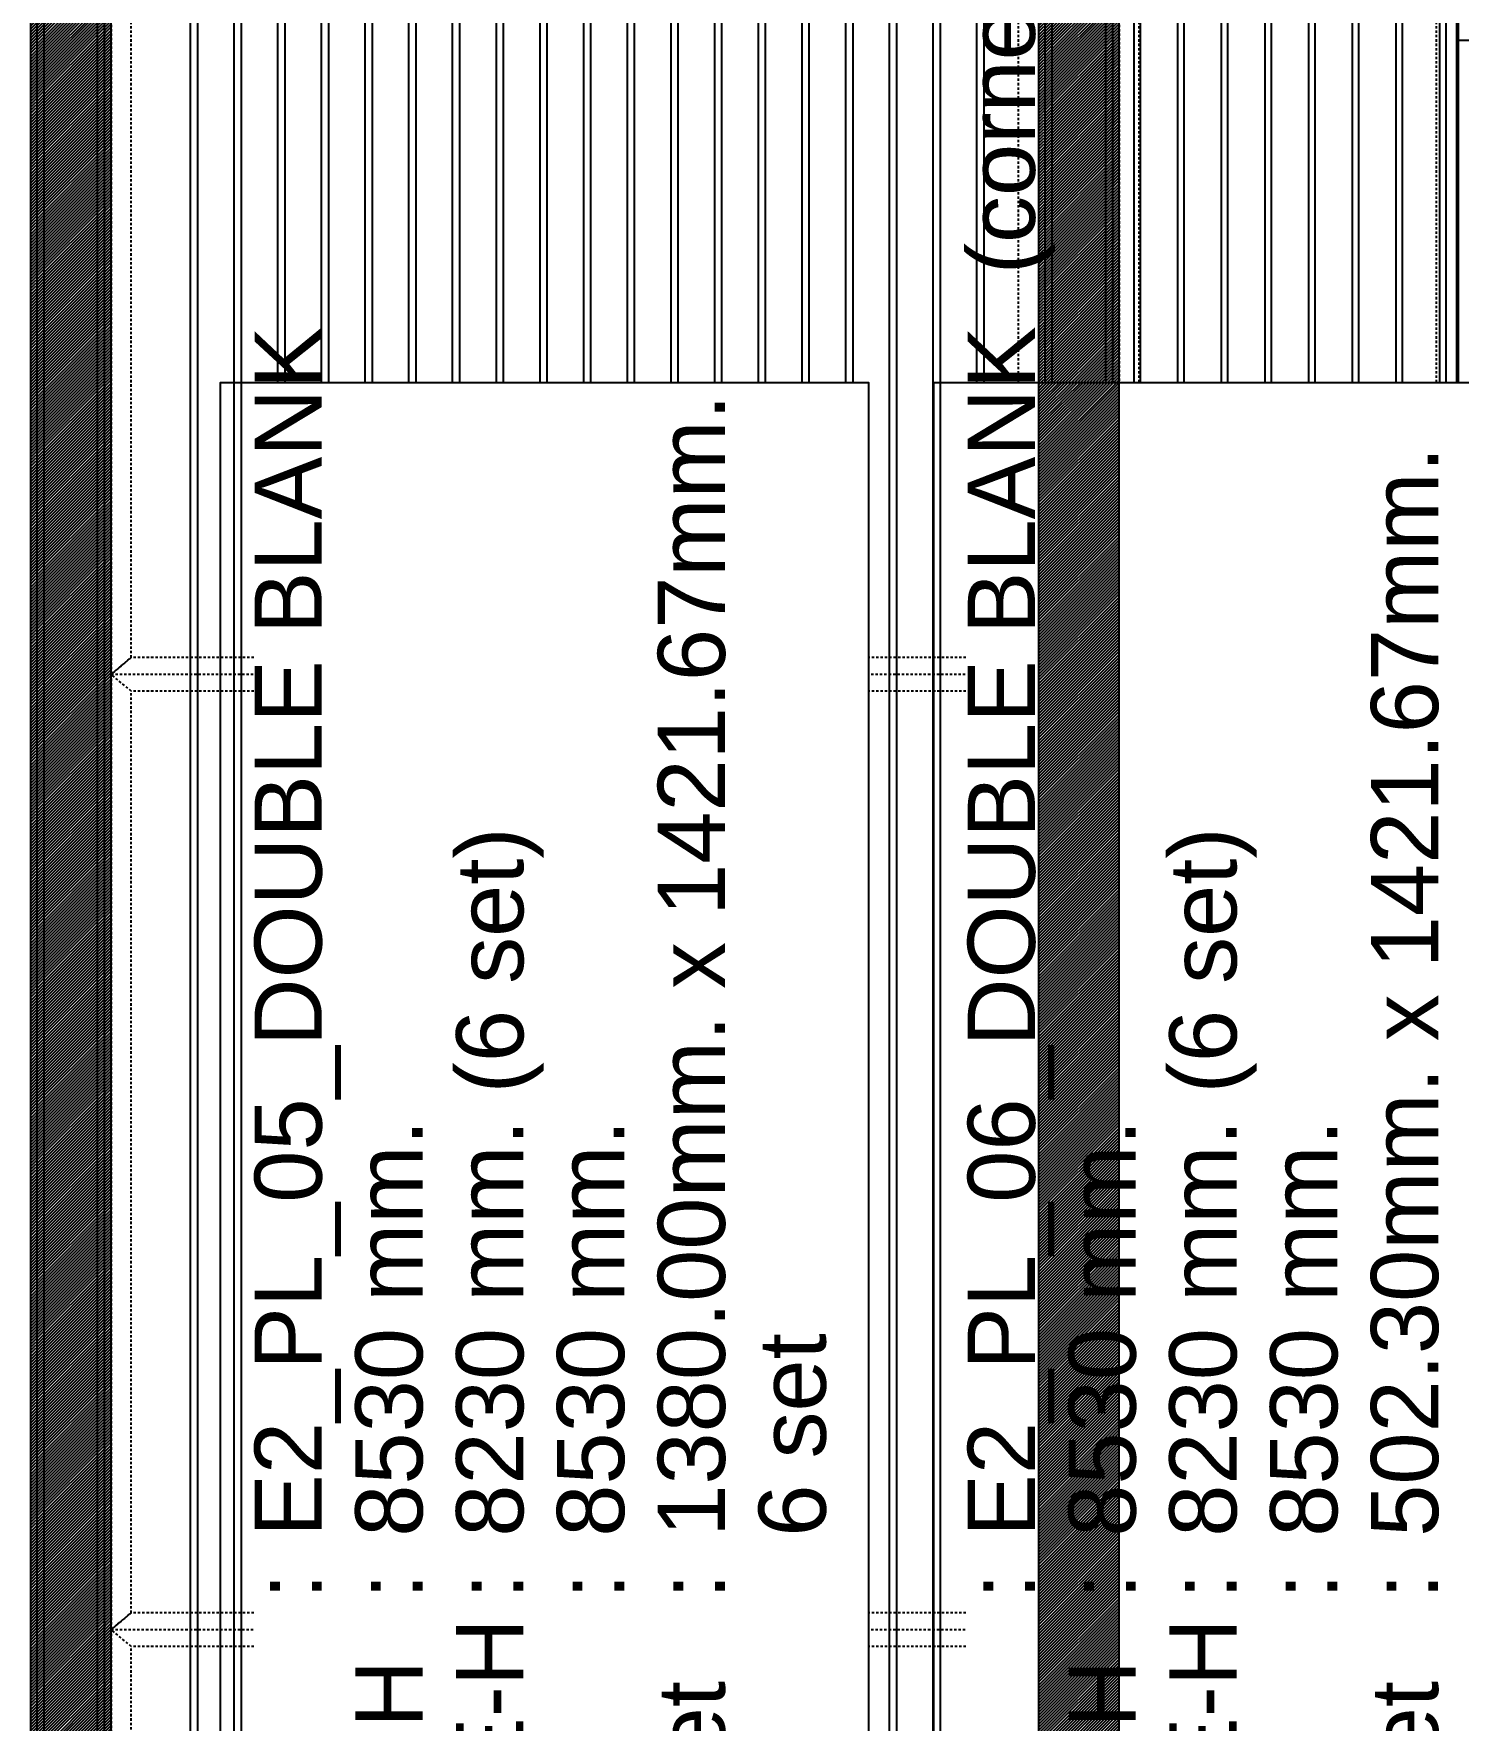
# Model space of a CAD drawing. Header units: millimetres. Extents: x 663313 to 1226001, y 1431724 to 1620898.
# Drawn here: x 849271 to 851391, y 1518555 to 1521065 of the extents above; entities that cross this region are included whole.
import ezdxf

# ---------------------------------------------------------------- set-up
doc = ezdxf.new("R2010")
doc.units = ezdxf.units.MM
doc.set_wipeout_variables(frame=1)
for name, pattern in [('Grid Line', [22.225, 12.7, -3.175, 3.175, -3.175]), ('HIDDEN', [0.375, 0.25, -0.125]), ('TA_HL_001.00000', [6.5, 3.55, -2.95]), ('XKITLINE00', [0]), ('XKITLINE02', [4, 2, -2])]:
    doc.linetypes.add(name, pattern=pattern)
for name, color, linetype, plot in [('000 - 0_HIDE_OBJ_FRAMING_DEF_SUB', 7, 'Continuous', False), ('000_AREA_ASPG_AREA_HATCH_', 7, 'Continuous', False), ('000_AREA_ASPG_AREA_MAIN_COLOR_1', 7, 'Continuous', False)]:
    doc.layers.add(name, color=color, linetype=linetype, plot=plot)
for name, color, linetype in [('000 - ESTIMATE_ASPG_MAIN_COLOR_6', 7, 'Continuous'), ('000 - ESTIMATE_ASPG_TEXT_COLOR_1', 7, 'Continuous'), ('000 - ESTIMATE_ASPG_WIPEOUT_', 7, 'Continuous'), ('010 - ASPG_EXTR_MAIN_COLOR_2', 7, 'Continuous'), ('010 - ASPG_EXTR_WIPEOUT_', 7, 'Continuous'), ('010 - ASPG_FRAMING_MAIN_COLOR_1', 7, 'Continuous'), ('010 - ASPG_FRAMING_SUB_COLOR_2', 7, 'Continuous'), ('010 - ASPG_FRAMING_WIPEOUT_', 7, 'Continuous')]:
    doc.layers.add(name, color=color, linetype=linetype)
for name, color, linetype, lineweight in [('A-FLOR-E', 7, 'Continuous', 9), ('A-GENM', 7, 'Continuous', 9), ('Bolt', 7, 'Continuous', 0), ('Part', 7, 'Continuous', 0)]:
    doc.layers.add(name, color=color, linetype=linetype, lineweight=lineweight)
doc.styles.add('_Arial', font='arial.ttf')
doc.styles.add('Arial', font='arial.ttf')
doc.dimstyles.new('Dim - 40 - End', dxfattribs={"dimscale": 0.04, "dimtxt": 3, "dimasz": 1, "dimexe": 0, "dimexo": 2.5, "dimgap": 1.5, "dimtad": 1, "dimdec": 0, "dimlfac": 1000, "dimzin": 1, "dimdsep": 46, "dimtxsty": 'Arial', "dimblk": 'END', "dimcen": 0.09, "dimclrd": 7, "dimclre": 7, "dimclrt": 7, "dimadec": 0, "dimazin": 0, "dimtfac": 1, "dimtdec": 0, "dimtix": 1, "dimtofl": 0, "dimtmove": 2, "dimatfit": 3, "dimfxl": 1, "dimtfill": 1, "dimtfillclr": 256, "dimtolj": 1, "dimtzin": 0, "dimarcsym": 0})

# ---------------------------------------------------------------- blocks, each defined once
blk = doc.blocks.new('*A25013088')
at = {"layer": 'Part', "color": 7, "linetype": 'XKITLINE00', "lineweight": 0}
for p, q in [((244.079617, 132.284542), (243.879617, 132.084542)), ((244.079617, 132.284542), (246.309617, 132.284542)), ((246.309617, 132.284542), (246.479617, 132.084542))]:
    blk.add_line(p, q, dxfattribs=at)
at = {"layer": 'Part', "color": 7, "linetype": 'XKITLINE02', "lineweight": 0}
blk.add_line((243.879617, 132.084542), (246.479617, 132.084542), dxfattribs=at)
blk = doc.blocks.new('*A25073092')
at = {"layer": 'Part', "color": 7, "linetype": 'XKITLINE00', "lineweight": 0}
for p, q in [((244.079617, 132.384542), (246.279617, 132.384542)), ((244.079617, 132.284542), (244.079617, 132.384542)), ((246.279617, 132.284542), (244.079617, 132.284542)), ((246.279617, 132.384542), (246.279617, 132.284542))]:
    blk.add_line(p, q, dxfattribs=at)
blk = doc.blocks.new('*A25083093')
at = {"layer": 'Bolt'}
for points in [[(244.35, 132.385), (244.35, 132.285), (244.21, 132.285), (244.21, 132.385)], [(246.15, 132.385), (246.15, 132.285), (246.01, 132.285), (246.01, 132.385)]]:
    blk.add_hatch(color=7, dxfattribs=at).paths.add_polyline_path(points, flags=17)
at = {"layer": 'Bolt', "color": 7, "linetype": 'XKITLINE00', "lineweight": 0}
for p, q in [((244.21, 132.385), (244.21, 132.285)), ((244.28, 132.385), (244.28, 132.285)), ((244.35, 132.385), (244.35, 132.285)), ((246.01, 132.385), (246.01, 132.285)), ((246.08, 132.385), (246.08, 132.285)), ((246.15, 132.385), (246.15, 132.285))]:
    blk.add_line(p, q, dxfattribs=at)
blk = doc.blocks.new('*A30193319')
at = {"layer": 'Part', "color": 7, "linetype": 'XKITLINE00', "lineweight": 0}
for p, q in [((244.679617, 162.684542), (244.679617, 150.984542)), ((245.679617, 162.684542), (245.679617, 150.984542)), ((244.679617, 150.274542), (244.679617, 135.984542)), ((245.679617, 150.274542), (245.679617, 135.984542)), ((244.679617, 135.274542), (244.679617, 132.484542)), ((245.679617, 135.274542), (245.679617, 132.484542)), ((244.679617, 132.484542), (245.679617, 132.484542))]:
    blk.add_line(p, q, dxfattribs=at)
at = {"layer": 'Part', "color": 7, "linetype": 'XKITLINE02', "lineweight": 0}
for p, q in [((245.149617, 162.684542), (245.149617, 132.484542)), ((245.209617, 162.684542), (245.209617, 132.484542)), ((244.679617, 150.984542), (244.679617, 150.274542)), ((245.679617, 150.984542), (245.679617, 150.274542)), ((244.679617, 135.984542), (244.679617, 135.274542)), ((245.679617, 135.984542), (245.679617, 135.274542))]:
    blk.add_line(p, q, dxfattribs=at)
blk = doc.blocks.new('*A30203320')
at = {"layer": 'Bolt'}
for points in [[(244.81, 135.335), (244.81, 135.395), (244.95, 135.395), (244.95, 135.335)], [(244.81, 135.275), (244.81, 135.335), (244.95, 135.335), (244.95, 135.275)], [(245.41, 135.335), (245.41, 135.395), (245.55, 135.395), (245.55, 135.335)], [(245.41, 135.275), (245.41, 135.335), (245.55, 135.335), (245.55, 135.275)]]:
    blk.add_hatch(color=7, dxfattribs=at).paths.add_polyline_path(points, flags=17)
at = {"layer": 'Bolt', "color": 7, "linetype": 'XKITLINE00', "lineweight": 0}
for p, q in [((244.88, 135.195), (244.88, 135.625)), ((245.48, 135.195), (245.48, 135.625)), ((244.81, 135.335), (244.81, 135.395)), ((244.81, 135.275), (244.81, 135.335)), ((244.95, 135.335), (244.95, 135.395)), ((244.95, 135.275), (244.95, 135.335)), ((245.41, 135.335), (245.41, 135.395)), ((245.41, 135.275), (245.41, 135.335)), ((245.55, 135.335), (245.55, 135.395)), ((245.55, 135.275), (245.55, 135.335))]:
    blk.add_line(p, q, dxfattribs=at)
blk = doc.blocks.new('*A30213321')
at = {"layer": 'Part', "color": 7, "linetype": 'XKITLINE00', "lineweight": 0}
for p, q in [((245.149617, 135.274542), (245.209617, 135.274542)), ((245.149617, 134.274542), (245.149617, 135.274542)), ((245.209617, 135.274542), (245.209617, 134.274542)), ((245.149617, 134.974542), (245.209617, 134.974542)), ((245.209617, 134.274542), (245.149617, 134.274542))]:
    blk.add_line(p, q, dxfattribs=at)
blk = doc.blocks.new('*A30223322')
at = {"layer": 'Part', "color": 7, "linetype": 'XKITLINE00', "lineweight": 0}
for p, q in [((244.679617, 135.334542), (244.679617, 135.274542)), ((245.679617, 135.334542), (245.679617, 135.274542)), ((245.679617, 135.274542), (244.679617, 135.274542))]:
    blk.add_line(p, q, dxfattribs=at)
at = {"layer": 'Part', "color": 7, "linetype": 'XKITLINE02', "lineweight": 0}
blk.add_line((245.679617, 135.334542), (244.679617, 135.334542), dxfattribs=at)
blk = doc.blocks.new('*A30233323')
at = {"layer": 'Bolt'}
for points in [[(244.81, 150.335), (244.81, 150.395), (244.95, 150.395), (244.95, 150.335)], [(245.41, 150.335), (245.41, 150.395), (245.55, 150.395), (245.55, 150.335)], [(244.81, 150.275), (244.81, 150.335), (244.95, 150.335), (244.95, 150.275)], [(245.41, 150.275), (245.41, 150.335), (245.55, 150.335), (245.55, 150.275)]]:
    blk.add_hatch(color=7, dxfattribs=at).paths.add_polyline_path(points, flags=17)
at = {"layer": 'Bolt', "color": 7, "linetype": 'XKITLINE00', "lineweight": 0}
for p, q in [((244.88, 150.195), (244.88, 150.625)), ((245.48, 150.195), (245.48, 150.625)), ((244.81, 150.335), (244.81, 150.395)), ((244.95, 150.335), (244.95, 150.395)), ((245.41, 150.335), (245.41, 150.395)), ((245.55, 150.335), (245.55, 150.395)), ((244.81, 150.275), (244.81, 150.335)), ((244.95, 150.275), (244.95, 150.335)), ((245.41, 150.275), (245.41, 150.335)), ((245.55, 150.275), (245.55, 150.335))]:
    blk.add_line(p, q, dxfattribs=at)
blk = doc.blocks.new('*A30243324')
at = {"layer": 'Part', "color": 7, "linetype": 'XKITLINE00', "lineweight": 0}
for p, q in [((245.149617, 150.274542), (245.209617, 150.274542)), ((245.149617, 149.274542), (245.149617, 150.274542)), ((245.209617, 150.274542), (245.209617, 149.274542)), ((245.149617, 149.974542), (245.209617, 149.974542)), ((245.209617, 149.274542), (245.149617, 149.274542))]:
    blk.add_line(p, q, dxfattribs=at)
blk = doc.blocks.new('*A30253325')
at = {"layer": 'Part', "color": 7, "linetype": 'XKITLINE00', "lineweight": 0}
for p, q in [((244.679617, 150.334542), (244.679617, 150.274542)), ((245.679617, 150.274542), (244.679617, 150.274542)), ((245.679617, 150.334542), (245.679617, 150.274542))]:
    blk.add_line(p, q, dxfattribs=at)
at = {"layer": 'Part', "color": 7, "linetype": 'XKITLINE02', "lineweight": 0}
blk.add_line((245.679617, 150.334542), (244.679617, 150.334542), dxfattribs=at)
blk = doc.blocks.new('*A30263326')
at = {"layer": 'Part', "color": 7, "linetype": 'XKITLINE02', "lineweight": 0}
for p, q in [((245.259617, 132.984542), (245.209617, 132.984542)), ((245.209617, 132.984542), (245.209617, 132.484542)), ((245.259617, 132.484542), (245.259617, 132.984542)), ((245.209617, 132.384542), (245.809617, 132.384542))]:
    blk.add_line(p, q, dxfattribs=at)
at = {"layer": 'Part', "color": 7, "linetype": 'XKITLINE00', "lineweight": 0}
for p, q in [((245.209617, 132.484542), (245.209617, 132.384542)), ((245.259617, 132.434542), (245.259617, 132.484542)), ((245.809617, 132.434542), (245.259617, 132.434542)), ((245.809617, 132.384542), (245.809617, 132.434542))]:
    blk.add_line(p, q, dxfattribs=at)
blk = doc.blocks.new('*A30273327')
at = {"layer": 'Bolt', "color": 7, "linetype": 'XKITLINE02', "lineweight": 0}
for p, q in [((245.259617, 132.854542), (245.209617, 132.854542)), ((245.338817, 132.684542), (244.909617, 132.684542)), ((245.209617, 132.754542), (245.149617, 132.754542)), ((245.209617, 132.614542), (245.149617, 132.614542)), ((245.259617, 132.514542), (245.209617, 132.514542))]:
    blk.add_line(p, q, dxfattribs=at)
blk = doc.blocks.new('*A30313330')
at = {"layer": 'Part', "color": 7, "linetype": 'XKITLINE00', "lineweight": 0}
for p, q in [((255.728117, 162.684542), (255.728117, 150.984542)), ((256.728117, 162.684542), (256.728117, 150.984542)), ((255.728117, 150.274542), (255.728117, 135.984542)), ((256.728117, 150.274542), (256.728117, 135.984542)), ((255.728117, 135.274542), (255.728117, 132.484542)), ((256.728117, 135.274542), (256.728117, 132.484542)), ((255.728117, 132.484542), (256.728117, 132.484542))]:
    blk.add_line(p, q, dxfattribs=at)
at = {"layer": 'Part', "color": 7, "linetype": 'XKITLINE02', "lineweight": 0}
for p, q in [((256.198117, 162.684542), (256.198117, 132.484542)), ((256.258117, 162.684542), (256.258117, 132.484542)), ((255.728117, 150.984542), (255.728117, 150.274542)), ((256.728117, 150.984542), (256.728117, 150.274542)), ((255.728117, 135.984542), (255.728117, 135.274542)), ((256.728117, 135.984542), (256.728117, 135.274542))]:
    blk.add_line(p, q, dxfattribs=at)
blk = doc.blocks.new('*A30333331')
at = {"layer": 'Part', "color": 7, "linetype": 'XKITLINE00', "lineweight": 0}
for p, q in [((256.198117, 150.274542), (256.258117, 150.274542)), ((256.198117, 149.274542), (256.198117, 150.274542)), ((256.258117, 150.274542), (256.258117, 149.274542)), ((256.198117, 149.974542), (256.258117, 149.974542)), ((256.258117, 149.274542), (256.198117, 149.274542))]:
    blk.add_line(p, q, dxfattribs=at)
blk = doc.blocks.new('*A30343332')
at = {"layer": 'Part', "color": 7, "linetype": 'XKITLINE00', "lineweight": 0}
for p, q in [((255.728117, 150.274542), (255.728117, 150.334542)), ((256.728117, 150.274542), (255.728117, 150.274542)), ((256.728117, 150.334542), (256.728117, 150.274542))]:
    blk.add_line(p, q, dxfattribs=at)
at = {"layer": 'Part', "color": 7, "linetype": 'XKITLINE02', "lineweight": 0}
blk.add_line((255.728117, 150.334542), (256.728117, 150.334542), dxfattribs=at)
blk = doc.blocks.new('*A30353333')
at = {"layer": 'Bolt'}
for points in [[(255.858, 150.335), (255.858, 150.395), (255.998, 150.395), (255.998, 150.335)], [(256.458, 150.335), (256.458, 150.395), (256.598, 150.395), (256.598, 150.335)], [(255.858, 150.275), (255.858, 150.335), (255.998, 150.335), (255.998, 150.275)], [(256.458, 150.275), (256.458, 150.335), (256.598, 150.335), (256.598, 150.275)]]:
    blk.add_hatch(color=7, dxfattribs=at).paths.add_polyline_path(points, flags=17)
at = {"layer": 'Bolt', "color": 7, "linetype": 'XKITLINE00', "lineweight": 0}
for p, q in [((255.928, 150.195), (255.928, 150.625)), ((256.528, 150.195), (256.528, 150.625)), ((255.858, 150.335), (255.858, 150.395)), ((255.998, 150.335), (255.998, 150.395)), ((256.458, 150.335), (256.458, 150.395)), ((256.598, 150.335), (256.598, 150.395)), ((255.858, 150.275), (255.858, 150.335)), ((255.998, 150.275), (255.998, 150.335)), ((256.458, 150.275), (256.458, 150.335)), ((256.598, 150.275), (256.598, 150.335))]:
    blk.add_line(p, q, dxfattribs=at)
blk = doc.blocks.new('*A30363334')
at = {"layer": 'Part', "color": 7, "linetype": 'XKITLINE00', "lineweight": 0}
for p, q in [((255.728117, 135.274542), (255.728117, 135.334542)), ((256.728117, 135.334542), (256.728117, 135.274542)), ((256.728117, 135.274542), (255.728117, 135.274542))]:
    blk.add_line(p, q, dxfattribs=at)
at = {"layer": 'Part', "color": 7, "linetype": 'XKITLINE02', "lineweight": 0}
blk.add_line((255.728117, 135.334542), (256.728117, 135.334542), dxfattribs=at)
blk = doc.blocks.new('*A30373335')
at = {"layer": 'Part', "color": 7, "linetype": 'XKITLINE00', "lineweight": 0}
for p, q in [((256.198117, 135.274542), (256.258117, 135.274542)), ((256.198117, 134.274542), (256.198117, 135.274542)), ((256.258117, 135.274542), (256.258117, 134.274542)), ((256.198117, 134.974542), (256.258117, 134.974542)), ((256.258117, 134.274542), (256.198117, 134.274542))]:
    blk.add_line(p, q, dxfattribs=at)
blk = doc.blocks.new('*A30383336')
at = {"layer": 'Bolt'}
for points in [[(255.858, 135.335), (255.858, 135.395), (255.998, 135.395), (255.998, 135.335)], [(255.858, 135.275), (255.858, 135.335), (255.998, 135.335), (255.998, 135.275)], [(256.458, 135.335), (256.458, 135.395), (256.598, 135.395), (256.598, 135.335)], [(256.458, 135.275), (256.458, 135.335), (256.598, 135.335), (256.598, 135.275)]]:
    blk.add_hatch(color=7, dxfattribs=at).paths.add_polyline_path(points, flags=17)
at = {"layer": 'Bolt', "color": 7, "linetype": 'XKITLINE00', "lineweight": 0}
for p, q in [((255.928, 135.195), (255.928, 135.625)), ((256.528, 135.195), (256.528, 135.625)), ((255.858, 135.335), (255.858, 135.395)), ((255.858, 135.275), (255.858, 135.335)), ((255.998, 135.335), (255.998, 135.395)), ((255.998, 135.275), (255.998, 135.335)), ((256.458, 135.335), (256.458, 135.395)), ((256.458, 135.275), (256.458, 135.335)), ((256.598, 135.335), (256.598, 135.395)), ((256.598, 135.275), (256.598, 135.335))]:
    blk.add_line(p, q, dxfattribs=at)
blk = doc.blocks.new('*A30393337')
at = {"layer": 'Part', "color": 7, "linetype": 'XKITLINE00', "lineweight": 0}
for p, q in [((255.128117, 132.384542), (257.328117, 132.384542)), ((255.128117, 132.284542), (255.128117, 132.384542)), ((257.328117, 132.284542), (255.128117, 132.284542)), ((257.328117, 132.384542), (257.328117, 132.284542))]:
    blk.add_line(p, q, dxfattribs=at)
blk = doc.blocks.new('*A30403338')
at = {"layer": 'Part', "color": 7, "linetype": 'XKITLINE00', "lineweight": 0}
for p, q in [((255.128117, 132.284542), (254.928117, 132.084542)), ((255.128117, 132.284542), (257.358117, 132.284542)), ((257.358117, 132.284542), (257.528117, 132.084542))]:
    blk.add_line(p, q, dxfattribs=at)
at = {"layer": 'Part', "color": 7, "linetype": 'XKITLINE02', "lineweight": 0}
blk.add_line((254.928117, 132.084542), (257.528117, 132.084542), dxfattribs=at)
blk = doc.blocks.new('*A30413339')
at = {"layer": 'Part', "color": 7, "linetype": 'XKITLINE02', "lineweight": 0}
for p, q in [((256.308117, 132.984542), (256.258117, 132.984542)), ((256.258117, 132.984542), (256.258117, 132.484542)), ((256.308117, 132.484542), (256.308117, 132.984542)), ((256.258117, 132.384542), (256.858117, 132.384542))]:
    blk.add_line(p, q, dxfattribs=at)
at = {"layer": 'Part', "color": 7, "linetype": 'XKITLINE00', "lineweight": 0}
for p, q in [((256.258117, 132.484542), (256.258117, 132.384542)), ((256.308117, 132.434542), (256.308117, 132.484542)), ((256.858117, 132.434542), (256.308117, 132.434542)), ((256.858117, 132.384542), (256.858117, 132.434542))]:
    blk.add_line(p, q, dxfattribs=at)
blk = doc.blocks.new('*A30423340')
at = {"layer": 'Bolt', "color": 7, "linetype": 'XKITLINE02', "lineweight": 0}
for p, q in [((256.308117, 132.854542), (256.258117, 132.854542)), ((256.387317, 132.684542), (255.958117, 132.684542)), ((256.258117, 132.754542), (256.198117, 132.754542)), ((256.258117, 132.614542), (256.198117, 132.614542)), ((256.308117, 132.514542), (256.258117, 132.514542))]:
    blk.add_line(p, q, dxfattribs=at)
blk = doc.blocks.new('*A30433341')
at = {"layer": 'Bolt'}
for points in [[(255.398, 132.385), (255.398, 132.285), (255.258, 132.285), (255.258, 132.385)], [(257.198, 132.385), (257.198, 132.285), (257.058, 132.285), (257.058, 132.385)]]:
    blk.add_hatch(color=7, dxfattribs=at).paths.add_polyline_path(points, flags=17)
at = {"layer": 'Bolt', "color": 7, "linetype": 'XKITLINE00', "lineweight": 0}
for p, q in [((255.258, 132.385), (255.258, 132.285)), ((255.328, 132.385), (255.328, 132.285)), ((255.398, 132.385), (255.398, 132.285)), ((257.058, 132.385), (257.058, 132.285)), ((257.128, 132.385), (257.128, 132.285)), ((257.198, 132.385), (257.198, 132.285))]:
    blk.add_line(p, q, dxfattribs=at)
blk = doc.blocks.new('GM_Louver Grill Vertical Z1 - Z Profile-20899003-ENT 4 ELE-2 sheet')
at = {"layer": '000 - 0_HIDE_OBJ_FRAMING_DEF_SUB', "color": 7}
blk.add_line((-150989.205017, 106810), (-150989.205017, 115350), dxfattribs=at)
blk = doc.blocks.new('5')
at = {"layer": '000 - 0_HIDE_OBJ_FRAMING_DEF_SUB', "color": 7}
for p, q in [((1845400.1, 115350), (1845400.1, 106810)), ((1845500.1, 106810), (1845500.1, 115350)), ((1845649.8, 115350), (1845649.8, 106810)), ((1845749.8, 115350), (1845749.8, 106810)), ((1847149.8, 106810), (1847149.8, 115350))]:
    blk.add_line(p, q, dxfattribs=at)
for points in [[(1843950.1, 115350), (1845450.1, 115350), (1845450.1, 106810), (1843950.1, 106810)], [(1845450.1, 115350), (1845699.8, 115350), (1845699.8, 106810), (1845450.1, 106810)], [(1847199.8, 115350), (1845699.8, 115350), (1845699.8, 106810), (1847199.8, 106810)]]:
    blk.add_lwpolyline(points, close=True, dxfattribs=at)
at = {"layer": 'A-GENM', "color": 7}
for p in [(1996239.3, 0), (1996314.3, 0), (1996539.3, 0), (1996789, 0), (1996865.3, 0), (1996941.6, 0), (1997017.8, 0), (1997094.1, 0), (1997170.3, 0), (1997246.6, 0), (1997322.9, 0), (1997399.1, 0), (1997475.4, 0), (1997551.7, 0), (1997627.9, 0), (1997704.2, 0), (1997780.4, 0), (1997856.7, 0), (1997933, 0), (1998009.2, 0), (1998085.5, 0)]:
    blk.add_blockref('GM_Louver Grill Vertical Z1 - Z Profile-20899003-ENT 4 ELE-2 sheet', p, dxfattribs=at)
blk = doc.blocks.new('END')
at = {"color": 7}
for p, q in [((0, 1.5), (0, -1.5)), ((-0.795, -0.795), (0.795, 0.795)), ((1.5, 0), (-1.5, 0))]:
    blk.add_line(p, q, dxfattribs=at)
blk = doc.blocks.new('*D5092')
at = {"layer": '000 - 0_HIDE_OBJ_FRAMING_DEF_SUB', "color": 7, "lineweight": -2, "transparency": 16777216}
for p, q in [((8.3543, 6.8523), (8.3543, 7.0294)), ((8.3943, 7.0294), (8.7143, 7.0294)), ((8.7543, 6.8755), (8.7543, 7.0294))]:
    blk.add_line(p, q, dxfattribs=at)
at = {"layer": 'Defpoints', "color": 7, "transparency": 16777216}
for p in [(8.7543, 7.0294), (8.3543, 6.7523), (8.7543, 6.7755)]:
    blk.add_point(p, dxfattribs=at)
at = {"layer": '000 - 0_HIDE_OBJ_FRAMING_DEF_SUB', "color": 7, "lineweight": -2, "transparency": 16777216, "xscale": 0.04, "yscale": 0.04, "zscale": 0.04, "rotation": 180}
blk.add_blockref('END', (8.3543, 7.0294), dxfattribs=at)
at = {"layer": '000 - 0_HIDE_OBJ_FRAMING_DEF_SUB', "color": 7, "lineweight": -2, "transparency": 16777216, "xscale": 0.04, "yscale": 0.04, "zscale": 0.04}
blk.add_blockref('END', (8.7543, 7.0294), dxfattribs=at)
at = {"layer": '000 - 0_HIDE_OBJ_FRAMING_DEF_SUB', "color": 7, "transparency": 16777216, "insert": (8.5543, 7.1506), "char_height": 0.12, "attachment_point": 5, "style": 'Arial', "bg_fill": 3, "box_fill_scale": 1.1, "bg_fill_color": 256, "bg_fill_true_color": 13158600, "bg_fill_transparency": 0}
blk.add_mtext('\\A1;400', dxfattribs=at)
blk = doc.blocks.new('*D5167')
at = {"layer": '000 - 0_HIDE_OBJ_FRAMING_DEF_SUB', "color": 7, "lineweight": -2, "transparency": 16777216}
for p, q in [((8.7143, 6.7439), (8.6743, 6.7439)), ((8.7543, 6.1255), (8.7543, 6.7439)), ((8.7793, 6.59), (8.7793, 6.7439)), ((8.8193, 6.7439), (8.8593, 6.7439))]:
    blk.add_line(p, q, dxfattribs=at)
at = {"layer": 'Defpoints', "color": 7, "transparency": 16777216}
for p in [(8.7793, 6.7439), (8.7793, 6.49), (8.7543, 6.0255)]:
    blk.add_point(p, dxfattribs=at)
at = {"layer": '000 - 0_HIDE_OBJ_FRAMING_DEF_SUB', "color": 7, "lineweight": -2, "transparency": 16777216, "xscale": 0.04, "yscale": 0.04, "zscale": 0.04}
blk.add_blockref('END', (8.7543, 6.7439), dxfattribs=at)
at = {"layer": '000 - 0_HIDE_OBJ_FRAMING_DEF_SUB', "color": 7, "lineweight": -2, "transparency": 16777216, "xscale": 0.04, "yscale": 0.04, "zscale": 0.04, "rotation": 180}
blk.add_blockref('END', (8.7793, 6.7439), dxfattribs=at)
at = {"layer": '000 - 0_HIDE_OBJ_FRAMING_DEF_SUB', "color": 7, "transparency": 16777216, "insert": (8.7668, 6.8652), "char_height": 0.12, "attachment_point": 5, "style": 'Arial', "bg_fill": 3, "box_fill_scale": 1.1, "bg_fill_color": 256, "bg_fill_true_color": 13158600, "bg_fill_transparency": 0}
blk.add_mtext('\\A1;25', dxfattribs=at)
blk = doc.blocks.new('*D5093')
at = {"layer": '000 - 0_HIDE_OBJ_FRAMING_DEF_SUB', "color": 7, "lineweight": -2, "transparency": 16777216}
for p, q in [((8.7793, 6.8495), (8.7793, 7.0294)), ((8.8193, 7.0294), (10.2393, 7.0294)), ((10.2793, 6.59), (10.2793, 7.0294))]:
    blk.add_line(p, q, dxfattribs=at)
at = {"layer": 'Defpoints', "color": 7, "transparency": 16777216}
for p in [(10.2793, 7.0294), (8.7793, 6.7495), (10.2793, 6.49)]:
    blk.add_point(p, dxfattribs=at)
at = {"layer": '000 - 0_HIDE_OBJ_FRAMING_DEF_SUB', "color": 7, "lineweight": -2, "transparency": 16777216, "xscale": 0.04, "yscale": 0.04, "zscale": 0.04, "rotation": 180}
blk.add_blockref('END', (8.7793, 7.0294), dxfattribs=at)
at = {"layer": '000 - 0_HIDE_OBJ_FRAMING_DEF_SUB', "color": 7, "lineweight": -2, "transparency": 16777216, "xscale": 0.04, "yscale": 0.04, "zscale": 0.04}
blk.add_blockref('END', (10.2793, 7.0294), dxfattribs=at)
at = {"layer": '000 - 0_HIDE_OBJ_FRAMING_DEF_SUB', "color": 7, "transparency": 16777216, "insert": (9.5293, 7.1506), "char_height": 0.12, "attachment_point": 5, "style": 'Arial', "bg_fill": 3, "box_fill_scale": 1.1, "bg_fill_color": 256, "bg_fill_true_color": 13158600, "bg_fill_transparency": 0}
blk.add_mtext('\\A1;1500', dxfattribs=at)
blk = doc.blocks.new('*D5094')
at = {"layer": '000 - 0_HIDE_OBJ_FRAMING_DEF_SUB', "color": 7, "lineweight": -2, "transparency": 16777216}
for p, q in [((10.2393, 6.7699), (10.1993, 6.7699)), ((10.2793, 6.59), (10.2793, 6.7699)), ((10.3043, 6.603), (10.3043, 6.7699)), ((10.3443, 6.7699), (10.3843, 6.7699))]:
    blk.add_line(p, q, dxfattribs=at)
at = {"layer": 'Defpoints', "color": 7, "transparency": 16777216}
for p in [(10.3043, 6.7699), (10.3043, 6.503), (10.2793, 6.49)]:
    blk.add_point(p, dxfattribs=at)
at = {"layer": '000 - 0_HIDE_OBJ_FRAMING_DEF_SUB', "color": 7, "lineweight": -2, "transparency": 16777216, "xscale": 0.04, "yscale": 0.04, "zscale": 0.04}
blk.add_blockref('END', (10.2793, 6.7699), dxfattribs=at)
at = {"layer": '000 - 0_HIDE_OBJ_FRAMING_DEF_SUB', "color": 7, "lineweight": -2, "transparency": 16777216, "xscale": 0.04, "yscale": 0.04, "zscale": 0.04, "rotation": 180}
blk.add_blockref('END', (10.3043, 6.7699), dxfattribs=at)
at = {"layer": '000 - 0_HIDE_OBJ_FRAMING_DEF_SUB', "color": 7, "transparency": 16777216, "insert": (10.2918, 6.8912), "char_height": 0.12, "attachment_point": 5, "style": 'Arial', "bg_fill": 3, "box_fill_scale": 1.1, "bg_fill_color": 256, "bg_fill_true_color": 13158600, "bg_fill_transparency": 0}
blk.add_mtext('\\A1;25', dxfattribs=at)
blk = doc.blocks.new('*D5095')
at = {"layer": '000 - 0_HIDE_OBJ_FRAMING_DEF_SUB', "color": 7, "lineweight": -2, "transparency": 16777216}
for p, q in [((10.3043, 6.8625), (10.3043, 7.0294)), ((10.3443, 7.0294), (10.6643, 7.0294)), ((10.7043, 6.8882), (10.7043, 7.0294))]:
    blk.add_line(p, q, dxfattribs=at)
at = {"layer": 'Defpoints', "color": 7, "transparency": 16777216}
for p in [(10.7043, 7.0294), (10.7043, 6.7882), (10.3043, 6.7625)]:
    blk.add_point(p, dxfattribs=at)
at = {"layer": '000 - 0_HIDE_OBJ_FRAMING_DEF_SUB', "color": 7, "lineweight": -2, "transparency": 16777216, "xscale": 0.04, "yscale": 0.04, "zscale": 0.04, "rotation": 180}
blk.add_blockref('END', (10.3043, 7.0294), dxfattribs=at)
at = {"layer": '000 - 0_HIDE_OBJ_FRAMING_DEF_SUB', "color": 7, "lineweight": -2, "transparency": 16777216, "xscale": 0.04, "yscale": 0.04, "zscale": 0.04}
blk.add_blockref('END', (10.7043, 7.0294), dxfattribs=at)
at = {"layer": '000 - 0_HIDE_OBJ_FRAMING_DEF_SUB', "color": 7, "transparency": 16777216, "insert": (10.5043, 7.1506), "char_height": 0.12, "attachment_point": 5, "style": 'Arial', "bg_fill": 3, "box_fill_scale": 1.1, "bg_fill_color": 256, "bg_fill_true_color": 13158600, "bg_fill_transparency": 0}
blk.add_mtext('\\A1;400', dxfattribs=at)
blk = doc.blocks.new('*D5100')
at = {"layer": '000 - 0_HIDE_OBJ_FRAMING_DEF_SUB', "color": 7, "lineweight": -2, "transparency": 16777216}
for p, q in [((10.8878, 4.6), (11.2086, 4.6)), ((11.2086, 4.24), (11.2086, 4.56)), ((10.8878, 4.2), (11.2086, 4.2))]:
    blk.add_line(p, q, dxfattribs=at)
at = {"layer": 'Defpoints', "color": 7, "transparency": 16777216}
for p in [(10.7878, 4.6), (11.2086, 4.6), (10.7878, 4.2)]:
    blk.add_point(p, dxfattribs=at)
at = {"layer": '000 - 0_HIDE_OBJ_FRAMING_DEF_SUB', "color": 7, "lineweight": -2, "transparency": 16777216, "xscale": 0.04, "yscale": 0.04, "zscale": 0.04}
for p, rotation in [((11.2086, 4.6), 90), ((11.2086, 4.2), 270)]:
    blk.add_blockref('END', p, dxfattribs=dict(at, rotation=rotation))
at = {"layer": '000 - 0_HIDE_OBJ_FRAMING_DEF_SUB', "color": 7, "transparency": 16777216, "insert": (11.0873, 4.4), "char_height": 0.12, "attachment_point": 5, "rotation": 90, "style": 'Arial', "bg_fill": 3, "box_fill_scale": 1.1, "bg_fill_color": 256, "bg_fill_true_color": 13158600, "bg_fill_transparency": 0}
blk.add_mtext('\\A1;400', dxfattribs=at)
blk = doc.blocks.new('*D5101')
at = {"layer": '000 - 0_HIDE_OBJ_FRAMING_DEF_SUB', "color": 7, "lineweight": -2, "transparency": 16777216}
for p, q in [((11.2086, 4.9975), (11.2086, 5.0375)), ((11.0747, 4.9575), (11.2086, 4.9575)), ((10.8878, 4.6), (11.2086, 4.6)), ((11.2086, 4.56), (11.2086, 4.52))]:
    blk.add_line(p, q, dxfattribs=at)
at = {"layer": 'Defpoints', "color": 7, "transparency": 16777216}
for p in [(10.9747, 4.9575), (11.2086, 4.9575), (10.7878, 4.6)]:
    blk.add_point(p, dxfattribs=at)
at = {"layer": '000 - 0_HIDE_OBJ_FRAMING_DEF_SUB', "color": 7, "lineweight": -2, "transparency": 16777216, "xscale": 0.04, "yscale": 0.04, "zscale": 0.04}
for p, rotation in [((11.2086, 4.9575), 270), ((11.2086, 4.6), 90)]:
    blk.add_blockref('END', p, dxfattribs=dict(at, rotation=rotation))
at = {"layer": '000 - 0_HIDE_OBJ_FRAMING_DEF_SUB', "color": 7, "transparency": 16777216, "insert": (11.0873, 4.7788), "char_height": 0.12, "attachment_point": 5, "rotation": 90, "style": 'Arial', "bg_fill": 3, "box_fill_scale": 1.1, "bg_fill_color": 256, "bg_fill_true_color": 13158600, "bg_fill_transparency": 0}
blk.add_mtext('\\A1;357', dxfattribs=at)
blk = doc.blocks.new('*D5103')
at = {"layer": '000 - 0_HIDE_OBJ_FRAMING_DEF_SUB', "color": 7, "lineweight": -2, "transparency": 16777216}
for p, q in [((10.4878, 7.7), (11.2086, 7.7)), ((11.2086, 6.4975), (11.2086, 7.66)), ((11.0099, 6.4575), (11.2086, 6.4575))]:
    blk.add_line(p, q, dxfattribs=at)
at = {"layer": 'Defpoints', "color": 7, "transparency": 16777216}
for p in [(10.3878, 7.7), (11.2086, 7.7), (10.9099, 6.4575)]:
    blk.add_point(p, dxfattribs=at)
at = {"layer": '000 - 0_HIDE_OBJ_FRAMING_DEF_SUB', "color": 7, "lineweight": -2, "transparency": 16777216, "xscale": 0.04, "yscale": 0.04, "zscale": 0.04}
for p, rotation in [((11.2086, 7.7), 90), ((11.2086, 6.4575), 270)]:
    blk.add_blockref('END', p, dxfattribs=dict(at, rotation=rotation))
at = {"layer": '000 - 0_HIDE_OBJ_FRAMING_DEF_SUB', "color": 7, "transparency": 16777216, "insert": (11.0883, 7.0788), "char_height": 0.12, "attachment_point": 5, "rotation": 90, "style": 'Arial', "bg_fill": 3, "box_fill_scale": 1.1, "bg_fill_color": 256, "bg_fill_true_color": 13158600, "bg_fill_transparency": 0}
blk.add_mtext('\\A1;1242', dxfattribs=at)
blk = doc.blocks.new('*U4750')
at = {"color": 7}
blk.add_wipeout([(50, 0), (562.3, 0), (562.3, 8530), (50, 8530)], dxfattribs=at).dxf.layer = '010 - ASPG_EXTR_WIPEOUT_'
at = {"layer": '010 - ASPG_EXTR_MAIN_COLOR_2', "color": 7}
for points in [[(81.6, 0), (91.8, 0), (91.8, 8530), (81.6, 8530)], [(146.6, 0), (156.8, 0), (156.8, 8530), (146.6, 8530)], [(211.6, 0), (221.8, 0), (221.8, 8530), (211.6, 8530)], [(276.6, 0), (286.8, 0), (286.8, 8530), (276.6, 8530)], [(341.6, 0), (351.8, 0), (351.8, 8530), (341.6, 8530)], [(406.6, 0), (416.8, 0), (416.8, 8530), (406.6, 8530)], [(471.6, 0), (481.8, 0), (481.8, 8530), (471.6, 8530)], [(536.6, 0), (546.8, 0), (546.8, 8530), (536.6, 8530)]]:
    blk.add_lwpolyline(points, close=True, dxfattribs=at)
at = {"layer": '010 - ASPG_FRAMING_SUB_COLOR_2', "color": 7}
blk.add_lwpolyline([(50, 0), (562.3, 0), (562.3, 8530), (50, 8530)], close=True, dxfattribs=at)
at = {"color": 7}
blk.add_wipeout([(-50, 0), (50, 0), (50, 8530), (-50, 8530)], dxfattribs=at).dxf.layer = '010 - ASPG_EXTR_WIPEOUT_'
at = {"layer": '010 - ASPG_FRAMING_MAIN_COLOR_1', "color": 7}
for points in [[(-50, 0), (-40, 0), (-40, 8530), (-50, 8530)], [(40, 0), (50, 0), (50, 8530), (40, 8530)]]:
    blk.add_lwpolyline(points, close=True, dxfattribs=at)
at = {"layer": '010 - ASPG_FRAMING_SUB_COLOR_2', "color": 7}
blk.add_lwpolyline([(-50, 0), (50, 0), (50, 8530), (-50, 8530)], close=True, dxfattribs=at)
blk = doc.blocks.new('*U4755')
at = {"color": 7}
blk.add_wipeout([(50, 0), (1450, 0), (1450, 8530), (50, 8530)], dxfattribs=at).dxf.layer = '010 - ASPG_EXTR_WIPEOUT_'
at = {"layer": '010 - ASPG_EXTR_MAIN_COLOR_2', "color": 7}
for points in [[(141.5, 0), (151.7, 0), (151.7, 8530), (141.5, 8530)], [(206.5, 0), (216.7, 0), (216.7, 8530), (206.5, 8530)], [(271.5, 0), (281.7, 0), (281.7, 8530), (271.5, 8530)], [(336.5, 0), (346.7, 0), (346.7, 8530), (336.5, 8530)], [(401.5, 0), (411.7, 0), (411.7, 8530), (401.5, 8530)], [(466.5, 0), (476.7, 0), (476.7, 8530), (466.5, 8530)], [(531.5, 0), (541.7, 0), (541.7, 8530), (531.5, 8530)], [(596.5, 0), (606.7, 0), (606.7, 8530), (596.5, 8530)], [(661.5, 0), (671.7, 0), (671.7, 8530), (661.5, 8530)], [(726.5, 0), (736.7, 0), (736.7, 8530), (726.5, 8530)], [(791.5, 0), (801.7, 0), (801.7, 8530), (791.5, 8530)], [(856.5, 0), (866.7, 0), (866.7, 8530), (856.5, 8530)], [(921.5, 0), (931.7, 0), (931.7, 8530), (921.5, 8530)], [(986.5, 0), (996.7, 0), (996.7, 8530), (986.5, 8530)], [(1051.5, 0), (1061.7, 0), (1061.7, 8530), (1051.5, 8530)], [(1116.5, 0), (1126.7, 0), (1126.7, 8530), (1116.5, 8530)], [(1181.5, 0), (1191.7, 0), (1191.7, 8530), (1181.5, 8530)], [(1246.5, 0), (1256.7, 0), (1256.7, 8530), (1246.5, 8530)], [(1311.5, 0), (1321.7, 0), (1321.7, 8530), (1311.5, 8530)]]:
    blk.add_lwpolyline(points, close=True, dxfattribs=at)
at = {"layer": '010 - ASPG_FRAMING_SUB_COLOR_2', "color": 7}
blk.add_lwpolyline([(50, 0), (1450, 0), (1450, 8530), (50, 8530)], close=True, dxfattribs=at)
at = {"color": 7}
for points in [[(-50, 0), (50, 0), (50, 8530), (-50, 8530)], [(1450, 0), (1550, 0), (1550, 8530), (1450, 8530)]]:
    blk.add_wipeout(points, dxfattribs=at).dxf.layer = '010 - ASPG_EXTR_WIPEOUT_'
at = {"layer": '010 - ASPG_FRAMING_MAIN_COLOR_1', "color": 7}
for points in [[(-50, 0), (-40, 0), (-40, 8530), (-50, 8530)], [(40, 0), (50, 0), (50, 8530), (40, 8530)], [(1450, 0), (1460, 0), (1460, 8530), (1450, 8530)], [(1540, 0), (1550, 0), (1550, 8530), (1540, 8530)]]:
    blk.add_lwpolyline(points, close=True, dxfattribs=at)
at = {"layer": '010 - ASPG_FRAMING_SUB_COLOR_2', "color": 7}
for points in [[(-50, 0), (50, 0), (50, 8530), (-50, 8530)], [(1450, 0), (1550, 0), (1550, 8530), (1450, 8530)]]:
    blk.add_lwpolyline(points, close=True, dxfattribs=at)
blk = doc.blocks.new('*U4795')
at = {"layer": '010 - ASPG_FRAMING_MAIN_COLOR_1', "color": 7, "linetype": 'ByBlock'}
for points in [[(0, 0), (0, 1380), (25, 1350), (25, 30), (0, 0)], [(1421.7, 1380), (0, 1380), (25, 1350), (1396.7, 1350)], [(1421.7, 0), (1421.7, 1380), (1396.7, 1350), (1396.7, 30), (1421.7, 0)], [(25, 30), (1396.7, 30), (1421.7, 0), (0, 0), (25, 30)]]:
    blk.add_lwpolyline(points, close=True, dxfattribs=at)
blk = doc.blocks.new('*U5407')
at = {"layer": '010 - ASPG_FRAMING_MAIN_COLOR_1', "color": 7, "linetype": 'ByBlock'}
for points in [[(0, 0), (0, 502.3), (25, 472.3), (25, 30), (0, 0)], [(1421.7, 502.3), (0, 502.3), (25, 472.3), (1396.7, 472.3)], [(1421.7, 0), (1421.7, 502.3), (1396.7, 472.3), (1396.7, 30), (1421.7, 0)], [(25, 30), (1396.7, 30), (1421.7, 0), (0, 0), (25, 30)]]:
    blk.add_lwpolyline(points, close=True, dxfattribs=at)
blk = doc.blocks.new('*U4926')
at = {"color": 7}
blk.add_wipeout([(0, 0), (1351.7, 0), (1351.7, 67.3), (0, 67.3)], dxfattribs=at).dxf.layer = '010 - ASPG_FRAMING_WIPEOUT_'
at = {"layer": '010 - ASPG_FRAMING_SUB_COLOR_2', "color": 7}
blk.add_lwpolyline([(0, 0), (1351.7, 0), (1351.7, 67.3), (0, 67.3)], close=True, dxfattribs=at)
blk = doc.blocks.new('*U4927')
at = {"color": 7}
blk.add_wipeout([(0, 0), (1351.7, 0), (1351.7, 67.3), (0, 67.3)], dxfattribs=at).dxf.layer = '010 - ASPG_FRAMING_WIPEOUT_'
at = {"layer": '010 - ASPG_FRAMING_SUB_COLOR_2', "color": 7}
blk.add_lwpolyline([(0, 0), (1351.7, 0), (1351.7, 67.3), (0, 67.3)], close=True, dxfattribs=at)
blk = doc.blocks.new('A$Cd3cf6656')
at = {"color": 7}
blk.add_wipeout([(-964.7, -457.4), (1855.6, -457.4), (1855.6, 457.4), (-964.7, 457.4)], dxfattribs=at).dxf.layer = '000 - ESTIMATE_ASPG_WIPEOUT_'
at = {"layer": '000 - ESTIMATE_ASPG_MAIN_COLOR_6', "color": 7}
blk.add_lwpolyline([(-964.7, -457.4), (1855.6, -457.4), (1855.6, 507.4), (-964.7, 507.4)], close=True, dxfattribs=at)
at = {"layer": '000 - ESTIMATE_ASPG_TEXT_COLOR_1', "color": 7, "style": '_Arial'}
for s, p in [(':', (45, 356.5)), ('LV SINGLE-H', (-914.7, 206.5)), (':', (45, 206.5)), ('LV DOUBLE-H', (-914.7, 56.5)), (':', (45, 56.5)), (':', (45, -93.5)), ('F W x H x set', (-914.7, -243.5)), (':', (45, -243.5))]:
    blk.add_text(s, height=100, dxfattribs=at).set_placement(p)
for tag, p in [('LV_TYPE_VAL', (138.1, 356.5)), ('LV_SIN-H_VAL', (138.1, 206.5)), ('LV_DOU-H_VAL', (138.1, 56.5)), ('V-TRIM_VAL', (138.1, -93.5)), ('FRAME_VAL', (138.1, -243.5)), ('FRAME_SET', (138.1, -393.5))]:
    blk.add_attdef(tag, p, '', height=100, dxfattribs=at)
blk = doc.blocks.new('*U5417')
at = {"layer": '000_AREA_ASPG_AREA_HATCH_', "transparency": 33554539}
h = blk.add_hatch(dxfattribs=at)
h.set_pattern_fill('ANSI31')
h.set_pattern_definition([(45, (-24.4354, 8504.1105), (-2.245064, 2.245064), [])])
h.paths.add_polyline_path([(-60, 0), (60, 0), (60, 8530), (-60, 8530)])
at = {"layer": '000_AREA_ASPG_AREA_MAIN_COLOR_1', "color": 7}
blk.add_lwpolyline([(-60, 0), (60, 0), (60, 8530), (-60, 8530)], close=True, dxfattribs=at)
blk = doc.blocks.new('A$Cc1931124')
at = {"layer": '000 - 0_HIDE_OBJ_FRAMING_DEF_SUB', "color": 7, "linetype": 'Grid Line'}
blk.add_line((10.5843, 9.5959), (10.5843, -1.8694), dxfattribs=at)
at = {"layer": '000 - 0_HIDE_OBJ_FRAMING_DEF_SUB', "color": 7}
blk.add_line((10.4543, 0), (10.4543, 8.3), dxfattribs=at)
at = {"layer": '000 - 0_HIDE_OBJ_FRAMING_DEF_SUB', "color": 7, "linetype": 'HIDDEN', "ltscale": 10}
for p, q in [((10.9256, 6.4575), (10.2793, 6.4575)), ((11.0856, 4.9575), (10.2793, 4.9575))]:
    blk.add_line(p, q, dxfattribs=at)
at = {"layer": 'A-FLOR-E', "color": 7, "linetype": 'HIDDEN', "ltscale": 20}
for points in [[(8.7543, -1.6955), (8.7543, 8.3)], [(10.7043, 4.2), (10.7043, 8.3)], [(8.7543, 4.6), (10.4543, 4.6)]]:
    blk.add_lwpolyline(points, dxfattribs=at)
at = {"layer": 'Part', "color": 7, "linetype": 'XKITLINE00', "lineweight": 0}
for p, q in [((8.7793, 6.49), (8.7793, 6.425)), ((8.7793, 6.49), (10.2793, 6.49)), ((10.2793, 6.425), (10.2793, 6.49)), ((8.7793, 6.425), (10.2793, 6.425)), ((8.7743, 4.99), (8.7743, 4.925))]:
    blk.add_line(p, q, dxfattribs=at)
at = {"layer": 'Part', "color": 7, "linetype": 'XKITLINE02', "lineweight": 0}
for p, q in [((8.7793, 6.431), (10.2793, 6.431)), ((8.7743, 4.931), (10.2793, 4.931))]:
    blk.add_line(p, q, dxfattribs=at)
at = {"layer": 'Part', "color": 7, "linetype": 'XKITLINE00', "lineweight": 0}
blk.add_lwpolyline([(8.7743, 4.99), (10.2793, 4.99), (10.2793, 4.925), (8.7743, 4.925)], dxfattribs=at)
at = {"color": 7, "lineweight": 0, "xscale": 0.1, "yscale": 0.1, "zscale": 0.1}
for name in ['*A30193319', '*A30313330', '*A30233323', '*A30353333', '*A30253325', '*A30243324', '*A30343332', '*A30333331', '*A30203320', '*A30383336', '*A30223322', '*A30363334', '*A30213321', '*A30373335', '*A30273327', '*A30263326', '*A30423340', '*A30413339', '*A25013088', '*A25073092', '*A25083093', '*A30403338', '*A30393337', '*A30433341']:
    blk.add_blockref(name, (-15.4637, -8.6085), dxfattribs=at)
at = {"layer": '000 - 0_HIDE_OBJ_FRAMING_DEF_SUB', "color": 7, "xscale": 0.001, "yscale": 0.001, "zscale": 0.001}
blk.add_blockref('5', (-1836.5155, -106.35), dxfattribs=at)
at = {"layer": '000 - 0_HIDE_OBJ_FRAMING_DEF_SUB', "color": 7}
dim = blk.add_linear_dim(base=(8.7543, 7.0294), p1=(8.3543, 6.7523), p2=(8.7543, 6.7755), dimstyle='Dim - 40 - End', override={"dimclrd": 7, "dimclre": 7, "dimclrt": 7}, dxfattribs=at)
dim.commit()
dim.dimension.update_dxf_attribs({"geometry": '*D5092', "text_midpoint": (8.5543, 7.1506)})
dim = blk.add_linear_dim(base=(11.2086, 4.6), p1=(10.7878, 4.2), p2=(10.7878, 4.6), angle=90, dimstyle='Dim - 40 - End', override={"dimclrd": 7, "dimclre": 7, "dimclrt": 7}, dxfattribs=at)
dim.commit()
dim.dimension.update_dxf_attribs({"geometry": '*D5100', "text_midpoint": (11.0873, 4.4)})
dim = blk.add_linear_dim(base=(8.7793, 6.7439), p1=(8.7543, 6.0255), p2=(8.7793, 6.49), dimstyle='Dim - 40 - End', override={"dimclrd": 7, "dimclre": 7, "dimclrt": 7}, dxfattribs=at)
dim.commit()
dim.dimension.update_dxf_attribs({"geometry": '*D5167', "text_midpoint": (8.7668, 6.8652)})
dim = blk.add_linear_dim(base=(11.2085671292, 4.9575000003), p1=(10.7878066398, 4.6000000003), p2=(10.9747208224, 4.9575000003), angle=90, dimstyle='Dim - 40 - End', override={"dimclrd": 7, "dimclre": 7, "dimclrt": 7}, dxfattribs=at)
dim.commit()
dim.dimension.update_dxf_attribs({"geometry": '*D5101', "text_midpoint": (11.087257443, 4.7787500003)})
dim = blk.add_linear_dim(base=(10.2793, 7.0294), p1=(8.7793, 6.7495), p2=(10.2793, 6.49), dimstyle='Dim - 40 - End', override={"dimclrd": 7, "dimclre": 7, "dimclrt": 7}, dxfattribs=at)
dim.commit()
dim.dimension.update_dxf_attribs({"geometry": '*D5093', "text_midpoint": (9.5293, 7.1506)})
dim = blk.add_linear_dim(base=(10.3043, 6.7699), p1=(10.2793, 6.49), p2=(10.3043, 6.503), dimstyle='Dim - 40 - End', override={"dimclrd": 7, "dimclre": 7, "dimclrt": 7}, dxfattribs=at)
dim.commit()
dim.dimension.update_dxf_attribs({"geometry": '*D5094', "text_midpoint": (10.2918, 6.8912)})
dim = blk.add_linear_dim(base=(10.7043, 7.0294), p1=(10.3043, 6.7625), p2=(10.7043, 6.7882), dimstyle='Dim - 40 - End', override={"dimclrd": 7, "dimclre": 7, "dimclrt": 7}, dxfattribs=at)
dim.commit()
dim.dimension.update_dxf_attribs({"geometry": '*D5095', "text_midpoint": (10.5043, 7.1506)})
dim = blk.add_linear_dim(base=(11.2085671301, 7.7000000002), p1=(10.9099331808, 6.4575000003), p2=(10.3878066398, 7.7000000002), angle=90, dimstyle='Dim - 40 - End', override={"dimclrd": 7, "dimclre": 7, "dimclrt": 7}, dxfattribs=at)
dim.commit()
dim.dimension.update_dxf_attribs({"geometry": '*D5103', "text_midpoint": (11.088321564, 7.0787500002)})

msp = doc.modelspace()

# ---------------------------------------------------------------- block references
at = {"color": 7, "xscale": 1000, "yscale": 1000, "zscale": 1000}
msp.add_blockref('A$Cc1931124', (840561.726, 1513955.0011), dxfattribs=at)

# ---------------------------------------------------------------- next in the draw order: linework, layer by layer
at = {"color": 7}
msp.add_line((854696.0065, 1521055.0011), (851266.0065, 1521055.0011), dxfattribs=at)

# ---------------------------------------------------------------- next in the draw order: block references
at = {"color": 7, "linetype": 'TA_HL_001.00000', "yscale": -1, "rotation": 90}
msp.add_blockref('*U4926', (851323.0065, 1518900), dxfattribs=at)

# ---------------------------------------------------------------- next in the draw order: block references
msp.add_blockref('*U4927', (851323.0065, 1520251.6667), dxfattribs=at)

# ---------------------------------------------------------------- next in the draw order: block references
at = {"color": 7}
msp.add_blockref('*U4750', (850826.0065, 1514425.0011), dxfattribs=at)

# ---------------------------------------------------------------- next in the draw order: block references
at = {"color": 7, "xscale": -1}
msp.add_blockref('*U4755', (850826.0065, 1514425.0011), dxfattribs=at)

# ---------------------------------------------------------------- next in the draw order: block references
msp.add_blockref('*U4755', (849326.0065, 1514425.0011), dxfattribs=at)
at = {"color": 7, "linetype": 'TA_HL_001.00000', "yscale": -1, "rotation": 90}
for p in [(850886.0065, 1520111.6678), (850886.0065, 1518690.0011), (850886.0065, 1517268.3345)]:
    msp.add_blockref('*U5407', p, dxfattribs=at)

# ---------------------------------------------------------------- next in the draw order: block references
at = {"color": 7}
msp.add_blockref('*U5417', (849326.0065, 1514425.0011), dxfattribs=at)
at = {"color": 7, "linetype": 'TA_HL_001.00000', "yscale": -1, "rotation": 90}
for p in [(849386.0065, 1520111.6678), (849386.0065, 1518690.0011), (849386.0065, 1517268.3345)]:
    msp.add_blockref('*U4795', p, dxfattribs=at)

# ---------------------------------------------------------------- next in the draw order: block references
at = {"color": 7}
ref = msp.add_blockref('A$Cd3cf6656', (851117.1565, 1518690.0011), dxfattribs=dict(at, rotation=90))
ref.add_attrib('LV_TYPE_VAL', 'E2_PL_06_DOUBLE BLANK  (corner-panel)', (850760.6593, 1518828.0556), dxfattribs={"layer": '000 - ESTIMATE_ASPG_TEXT_COLOR_1', "color": 7, "height": 100, "rotation": 90, "style": '_Arial'})
ref.add_attrib('LV_SIN-H_VAL', '8530 mm. ', (850910.6593, 1518828.0556), dxfattribs={"layer": '000 - ESTIMATE_ASPG_TEXT_COLOR_1', "color": 7, "height": 100, "rotation": 90, "style": '_Arial'})
ref.add_attrib('LV_DOU-H_VAL', '8230 mm. (6 set)', (851060.6593, 1518828.0556), dxfattribs={"layer": '000 - ESTIMATE_ASPG_TEXT_COLOR_1', "color": 7, "height": 100, "rotation": 90, "style": '_Arial'})
ref.add_attrib('V-TRIM_VAL', '8530 mm.', (851210.6593, 1518828.0556), dxfattribs={"layer": '000 - ESTIMATE_ASPG_TEXT_COLOR_1', "color": 7, "height": 100, "rotation": 90, "style": '_Arial'})
ref.add_attrib('FRAME_VAL', '502.30mm. x 1421.67mm.', (851360.6593, 1518828.0556), dxfattribs={"layer": '000 - ESTIMATE_ASPG_TEXT_COLOR_1', "color": 7, "height": 100, "rotation": 90, "style": '_Arial'})
at = {"color": 7, "rotation": 90}
msp.add_blockref('A$Cd3cf6656', (850056.0065, 1518690.0011), dxfattribs=at).add_auto_attribs({'LV_TYPE_VAL': 'E2_PL_05_DOUBLE BLANK', 'LV_SIN-H_VAL': '8530 mm. ', 'LV_DOU-H_VAL': '8230 mm. (6 set)', 'V-TRIM_VAL': '8530 mm.', 'FRAME_VAL': '1380.00mm. x 1421.67mm.', 'FRAME_SET': '6 set'})

# ---------------------------------------------------------------- next in the draw order: block references
at = {"color": 7}
msp.add_blockref('*U5417', (850826.0065, 1514425.0011), dxfattribs=at)

doc.saveas('drawing.dxf')
